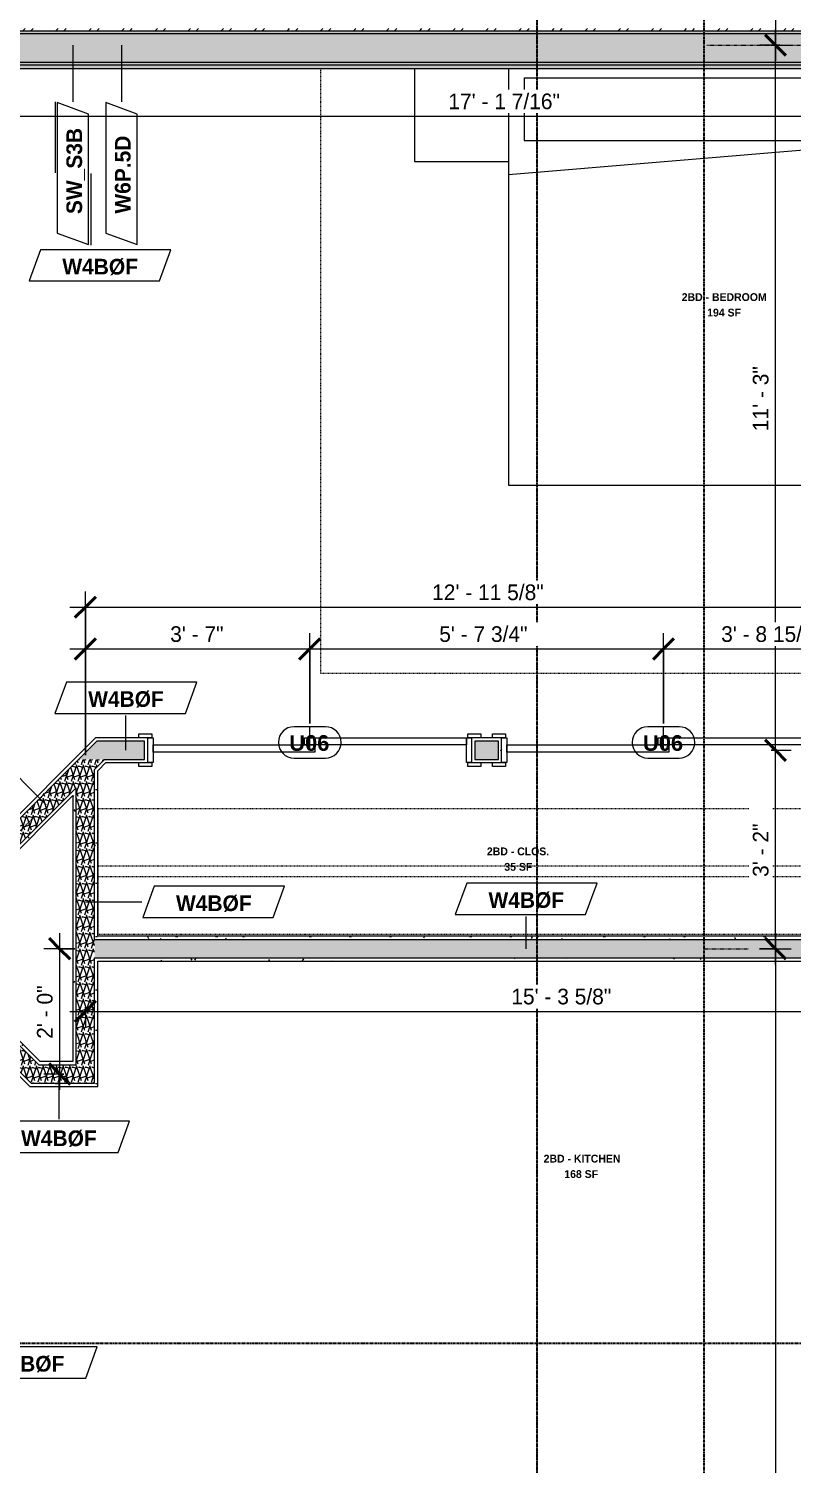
# Model space of a CAD drawing. Header units: inches. Extents: x -4058 to -1781, y 9814 to 12289.
# Drawn here: x -2270.7 to -2124.4, y 10144.1 to 10418.9 of the extents above; entities that cross this region are included whole.
import ezdxf

# ---------------------------------------------------------------- set-up
doc = ezdxf.new("R2010")
doc.units = ezdxf.units.IN
doc.header["$MEASUREMENT"] = 0
for name, pattern in [('Dash', [0.25, 0.125, -0.125]), ('Dash 3_32_', [0.1875, 0.09375, -0.09375]), ('Grid Line 1_2_', [0.875, 0.5, -0.125, 0.125, -0.125]), ('Grid Line 1_2__2_', [0.875, 0.5, -0.125, 0.125, -0.125])]:
    doc.linetypes.add(name, pattern=pattern)
for name, color, linetype, lineweight in [('0-1', 7, 'Continuous', 5), ('A-ANNO-DIMS', 211, 'Continuous', 9), ('A-ANNO-DIMS-32', 211, 'Continuous', 9), ('A-AREA-IDEN', 2, 'Continuous', 9), ('A-DETL-1', 90, 'Dash 3_32_', 9), ('A-DOOR-2', 31, 'Continuous', 9), ('A-DOOR-FRAM', 31, 'Continuous', 9), ('A-DOOR-IDEN', 31, 'Continuous', 9), ('A-WALL-1', 7, 'Continuous', 9), ('A-WALL-2', 113, 'Continuous', 9), ('A-WALL-IDEN', 211, 'Continuous', 9), ('A-WALL-PATT-1', 9, 'Continuous', 9), ('I-FURN', 30, 'Continuous', 9), ('I-FURN-HDLN', 30, 'Dash', 9), ('I-WALL-1', 1, 'Continuous', 5), ('I-WALL-2', 7, 'Continuous', 9), ('Q-CASE', 31, 'Continuous', 9), ('Q-CASE-HDLN', 31, 'Dash', 9), ('S-GRID-1', 1, 'Grid Line 1_2_', 9), ('S-GRID-2', 1, 'Grid Line 1_2__2_', 30)]:
    doc.layers.add(name, color=color, linetype=linetype, lineweight=lineweight)
doc.styles.add('Arial_B', font='arialbd.ttf', dxfattribs={"height": 3})
doc.styles.add('Century Gothic', font='ufonts.com_century-gothic.ttf', dxfattribs={"height": 3})
doc.styles.add('Century Gothic_B', font='GOTHICB.TTF', dxfattribs={"height": 3})
doc.styles.add('Century Gothic_B_1', font='GOTHICB.TTF', dxfattribs={"height": 1.5})
doc.dimstyles.new('THE_DIMENSION_STRING_2', dxfattribs={"dimscale": 12, "dimtxt": 3.132505, "dimasz": 0.333333, "dimexe": 0.25, "dimexo": 0.166667, "dimgap": 0.041667, "dimtad": 1, "dimdec": 4, "dimrnd": 0.0625, "dimzin": 3, "dimdsep": 46, "dimlunit": 4, "dimtxsty": 'Century Gothic', "dimblk1": 'OBLIQUE', "dimblk2": 'OBLIQUE', "dimsah": 1, "dimcen": 0.09, "dimdle": 0.25, "dimazin": 0, "dimtfac": 1, "dimtdec": 4, "dimtix": 1, "dimtmove": 0, "dimatfit": 3, "dimfxl": 1, "dimtvp": 1, "dimtfill": 1, "dimfrac": 2, "dimtolj": 1, "dimtzin": 0, "dimarcsym": 2})
doc.dimstyles.new('THE_DIMENSION_STRING_3', dxfattribs={"dimscale": 12, "dimtxt": 3.132505, "dimasz": 0.333333, "dimexe": 0.25, "dimexo": 0.166667, "dimgap": 0.041667, "dimtad": 1, "dimdec": 4, "dimrnd": 0.0625, "dimzin": 3, "dimdsep": 46, "dimlunit": 4, "dimtxsty": 'Century Gothic', "dimblk1": 'OBLIQUE', "dimblk2": 'OBLIQUE', "dimsah": 1, "dimcen": 0.09, "dimdle": 0.25, "dimazin": 0, "dimtfac": 1, "dimtdec": 4, "dimtix": 1, "dimtmove": 0, "dimatfit": 3, "dimfxl": 1, "dimtvp": 1, "dimtfill": 1, "dimfrac": 2, "dimtolj": 1, "dimtzin": 0, "dimarcsym": 2})
doc.dimstyles.new('THE_DIMENSION_STRING_4', dxfattribs={"dimscale": 12, "dimtxt": 3.132505, "dimasz": 0.333333, "dimexe": 0.25, "dimexo": 0.166667, "dimgap": 0.041667, "dimtad": 1, "dimdec": 4, "dimrnd": 0.0625, "dimzin": 3, "dimdsep": 46, "dimlunit": 4, "dimtxsty": 'Century Gothic', "dimblk1": 'OBLIQUE', "dimblk2": 'OBLIQUE', "dimsah": 1, "dimcen": 0.09, "dimdle": 0.25, "dimazin": 0, "dimtfac": 1, "dimtdec": 4, "dimtix": 1, "dimtmove": 0, "dimatfit": 3, "dimfxl": 1, "dimtvp": 1, "dimtfill": 1, "dimfrac": 2, "dimtolj": 1, "dimtzin": 0, "dimarcsym": 2})
pattern_1 = [(0, (0, 0), (10.24, 2.56), [0.422, -7.258, 0.422, -7.258, -40.96]), (0, (0, 0), (10.24, 2.56), [-15.36, 0.422, -14.938, 0.422, -7.258, -17.92]), (0, (0, 0), (10.24, 2.56), [-38.4, 0.422, -4.698, 0.422, -12.378]), (120, (3.84, 1.28), (-7.33702503, 7.58810013), [0.422, -7.258, 0.422, -7.258, -40.96]), (120, (3.84, 1.28), (-7.33702503, 7.58810013), [-15.36, 0.422, -14.938, 0.422, -7.258, -17.92]), (120, (3.84, 1.28), (-7.33702503, 7.58810013), [-38.4, 0.422, -4.698, 0.422, -12.378]), (240, (5.12, 6.4), (-2.90297497, -10.14810013), [0.422, -7.258, 0.422, -7.258, -40.96]), (240, (5.12, 6.4), (-2.90297497, -10.14810013), [-15.36, 0.422, -14.938, 0.422, -7.258, -17.92]), (240, (5.12, 6.4), (-2.90297497, -10.14810013), [-38.4, 0.422, -4.698, 0.422, -12.378])]
pattern_2 = [(161.57, (0.16, 0.16), (-1.279773737, -0.000426766), [0, -9.107, 1.011, 0]), (18.43, (-0.16, 0.16), (-1.279773737, 0.000426766), [0, -9.107, 1.011, 0]), (108.43, (0.16, 0.16), (0.639452382, -3.199964008), [3.035, -7.083]), (71.57, (-0.16, 0.16), (0.639452382, 3.199964008), [3.035, -7.083])]

# ---------------------------------------------------------------- blocks, each defined once
blk = doc.blocks.new('CTR - 1st Phase - Shell_rvt-1-UNITS PLANS - 3RD FLOOR')
at = {"layer": 'S-GRID-1'}
for p, q in [((-2173.32, 9836.18), (-2173.32, 12273)), ((-1781.27, 10167.19), (-4041.78, 10167.19))]:
    blk.add_line(p, q, dxfattribs=at)
blk = doc.blocks.new('CTR - 1st Phase - Common Walls_rvt-1-UNITS PLANS - 3RD FLOOR')
at = {"layer": 'A-WALL-PATT-1'}
h = blk.add_hatch(dxfattribs=at)
h.set_pattern_fill('FP_5', color=256, style=0, pattern_type=2)
h.set_pattern_definition(pattern_2)
h.paths.add_polyline_path([(-2076.17, 10412.48), (-2076.17, 10417.98), (-2437.25, 10417.98), (-2435.06, 10415.79), (-2438.37, 10412.48), (-2088.02, 10412.48)], flags=0)
h = blk.add_hatch(dxfattribs=at)
h.set_pattern_fill('FP_63', color=256, style=0, pattern_type=2)
h.set_pattern_definition([(45, (0, 0), (-3.1678384, 3.1678384), []), (45, (0, 4.8), (-3.1678384, 3.1678384), [])])
h.paths.add_polyline_path([(-2076.17, 10418.48), (-2076.17, 10418.98), (-2437.54, 10418.98), (-2437.04, 10418.48), (-2088.02, 10418.48)], flags=0)
h = blk.add_hatch(dxfattribs=at)
h.set_pattern_fill('FP_1', color=256, style=0, pattern_type=2)
h.set_pattern_definition(pattern_1)
h.paths.add_polyline_path([(-2076.17, 10411.35), (-2076.17, 10411.98), (-2437.99, 10411.98), (-2438.62, 10411.35), (-2370.22, 10411.35), (-2370.22, 10411.54), (-2322.22, 10411.54), (-2322.22, 10411.35), (-2088.02, 10411.35)], flags=0)
at = {"layer": 'I-WALL-1'}
for points in [[(-2076.17, 10417.98), (-2076.17, 10418.48), (-2437.75, 10418.48), (-2437.25, 10417.98), (-2088.02, 10417.98)], [(-2076.17, 10411.98), (-2076.17, 10412.48), (-2438.37, 10412.48), (-2438.87, 10411.98), (-2088.02, 10411.98)]]:
    blk.add_hatch(color=256, dxfattribs=at).paths.add_polyline_path(points, flags=0)
at = {"layer": 'A-WALL-1'}
for p, q in [((-2076.17, 10418.48), (-2436.16, 10418.48)), ((-2076.17, 10417.98), (-2435.66, 10417.98)), ((-2076.17, 10412.48), (-2437.49, 10412.48)), ((-2076.17, 10411.98), (-2437.99, 10411.98))]:
    blk.add_line(p, q, dxfattribs=at)
at = {"layer": 'I-WALL-2'}
blk.add_line((-2322.22, 10411.35), (-2076.17, 10411.35), dxfattribs=at)
blk = doc.blocks.new('CTR - 1st Phase - Structure_rvt-1-UNITS PLANS - 3RD FLOOR')
at = {"layer": 'S-GRID-2'}
for p, q in [((-2173.32, 9814.03), (-2173.32, 12247.5)), ((-2141.32, 9814.03), (-2141.32, 12247.5)), ((-1781.27, 10167.19), (-4041.78, 10167.19))]:
    blk.add_line(p, q, dxfattribs=at)
blk = doc.blocks.new('SLIDING - FLUSH - SLIDING - FLUSH - 5-0 x 6-8-3203586-UNITS PLANS - 3RD FLOOR')
at = {"layer": 'A-DOOR-2'}
for p, q in [((-32.75, 3.25), (-30.25, 3.25)), ((-32.75, 2.5), (-32.75, 3.25)), ((-30.25, 3.25), (-30.25, 2.5)), ((30.25, 3.25), (32.75, 3.25)), ((30.25, 2.5), (30.25, 3.25)), ((32.75, 3.25), (32.75, 2.5)), ((-30.25, 2.5), (-32.75, 2.5)), ((-1, -0.88), (-1, 0.5)), ((-1, 0.5), (30, 0.5)), ((30, 0.5), (30, -0.88)), ((32.75, 2.5), (30.25, 2.5)), ((-32.75, -2.25), (-30.25, -2.25)), ((-32.75, -3), (-32.75, -2.25)), ((-30.25, -2.25), (-30.25, -3)), ((-30, -2.25), (-30, -0.88)), ((-30, -0.88), (1, -0.88)), ((1, -2.25), (-30, -2.25)), ((30, -0.88), (-1, -0.88)), ((1, -0.88), (1, -2.25)), ((30.25, -2.25), (32.75, -2.25)), ((30.25, -3), (30.25, -2.25)), ((32.75, -2.25), (32.75, -3)), ((-30.25, -3), (-32.75, -3)), ((32.75, -3), (30.25, -3))]:
    blk.add_line(p, q, dxfattribs=at)
at = {"layer": 'A-DOOR-FRAM'}
for p, q in [((-31, -2.25), (-31, 2.5)), ((-31, 2.5), (-30, 2.5)), ((-30, 2.5), (-30, -2.25)), ((30, 2.5), (31, 2.5)), ((30, -2.25), (30, 2.5)), ((31, 2.5), (31, -2.25)), ((-30, -2.25), (-31, -2.25)), ((31, -2.25), (30, -2.25))]:
    blk.add_line(p, q, dxfattribs=at)
blk = doc.blocks.new('Bed-Standard - King 78_ x 80_-V100-UNITS PLANS - 3RD FLOOR')
at = {"layer": 'I-FURN'}
for p, q in [((-28.31, 38.03), (-28.31, -41.8)), ((-25.31, 36.2), (-25.31, 24.2)), ((-25.31, 36.2), (46.69, 36.2)), ((46.69, 36.2), (46.69, 24.2)), ((49.69, -41.8), (49.69, 38.03)), ((49.69, 24.2), (-28.31, 17.63)), ((-25.31, 24.2), (46.69, 24.2)), ((-28.31, -41.8), (49.69, -41.8))]:
    blk.add_line(p, q, dxfattribs=at)
at = {"layer": 'I-FURN-HDLN'}
for p, q in [((-64.31, 38.03), (-64.31, -77.8)), ((67.69, -77.8), (67.69, 38.03)), ((-64.31, -77.8), (73.69, -77.8))]:
    blk.add_line(p, q, dxfattribs=at)
blk = doc.blocks.new('Table-Night Stand - 18_ x 18_ x 24_-V102-UNITS PLANS - 3RD FLOOR')
at = {"layer": 'I-FURN'}
for p, q in [((0.15, 17.83), (0.15, 0)), ((0.15, 0), (18.15, 0))]:
    blk.add_line(p, q, dxfattribs=at)
blk = doc.blocks.new('OD_CW_Closet - OD_CW_Closet-4058444-UNITS PLANS - 3RD FLOOR')
at = {"layer": 'Q-CASE-HDLN'}
for p, q in [((149.46, 24), (0.74, 24)), ((0.74, 24), (0.74, 0)), ((149.46, 0), (149.46, 24)), ((0.74, 13), (149.46, 13)), ((0.74, 11), (149.46, 11)), ((0.74, 0), (149.46, 0))]:
    blk.add_line(p, q, dxfattribs=at)
blk = doc.blocks.new('Wall Tag - Shear Wall-3956451-UNITS PLANS - 3RD FLOOR')
at = {"layer": 'A-WALL-IDEN'}
for p, q in [((-0.3561, 0.0937), (-0.4244, -0.0937)), ((0.4244, 0.0937), (-0.3561, 0.0937)), ((0.4291, 0.1068), (0.0033, 0.1068)), ((0.3561, -0.0937), (0.4244, 0.0937)), ((0, -0.1068), (-0.4291, -0.1068)), ((-0.4244, -0.0937), (0.3561, -0.0937))]:
    blk.add_line(p, q, dxfattribs=at)
blk = doc.blocks.new('Wall Tag - Arch Wall-3956453-UNITS PLANS - 3RD FLOOR')
at = {"layer": 'A-WALL-IDEN'}
for p, q in [((-0.3561, 0.0937), (-0.4244, -0.0937)), ((0.4244, 0.0937), (-0.3561, 0.0937)), ((0.3561, -0.0937), (0.4244, 0.0937)), ((-0.4244, -0.0937), (0.3561, -0.0937))]:
    blk.add_line(p, q, dxfattribs=at)
blk = doc.blocks.new('DIMBLOCK286-UNITS PLANS - 3RD FLOOR')
at = {"layer": 'A-ANNO-DIMS-32', "lineweight": 50}
for p, q in [((-2127.64, 10550.79), (-2129.64, 10552.79)), ((-2127.64, 10550.79), (-2125.64, 10548.79)), ((-2127.64, 10415.79), (-2129.64, 10417.79)), ((-2127.64, 10415.79), (-2125.64, 10413.79))]:
    blk.add_line(p, q, dxfattribs=at)
at = {"layer": 'A-ANNO-DIMS-32'}
for p, q in [((-2126.81, 10550.79), (-2130.64, 10550.79)), ((-2127.64, 10550.79), (-2127.64, 10412.79)), ((-2127.64, 10550.79), (-2126.81, 10550.79)), ((-2126.81, 10415.79), (-2130.64, 10415.79)), ((-2127.64, 10415.79), (-2126.81, 10415.79))]:
    blk.add_line(p, q, dxfattribs=at)
at = {"layer": 'A-ANNO-DIMS-32', "color": 0, "insert": (-2131.99, 10476.88), "char_height": 3, "width": 15.394, "attachment_point": 1, "rotation": 90, "line_spacing_factor": 0.984502, "style": 'Century Gothic', "bg_fill": 3, "box_fill_scale": 1.25, "bg_fill_color": 256, "bg_fill_true_color": 13158600, "bg_fill_transparency": 0}
blk.add_mtext('11\' - 3"', dxfattribs=at)
blk = doc.blocks.new('_Oblique')
at = {"color": 0, "linetype": 'ByBlock', "lineweight": -2}
blk.add_line((-0.5, -0.5), (0.5, 0.5), dxfattribs=at)
blk = doc.blocks.new('DIMBLOCK289-UNITS PLANS - 3RD FLOOR')
at = {"layer": 'A-ANNO-DIMS-32', "lineweight": 50}
for p, q in [((-2127.64, 10280.79), (-2129.64, 10282.79)), ((-2127.64, 10280.79), (-2125.64, 10278.79)), ((-2127.64, 10242.79), (-2129.64, 10244.79)), ((-2127.64, 10242.79), (-2125.64, 10240.79))]:
    blk.add_line(p, q, dxfattribs=at)
at = {"layer": 'A-ANNO-DIMS-32'}
for p, q in [((-2128.47, 10280.79), (-2124.64, 10280.79)), ((-2127.64, 10280.79), (-2128.47, 10280.79)), ((-2127.64, 10239.79), (-2127.64, 10280.79)), ((-2128.47, 10242.79), (-2124.64, 10242.79)), ((-2127.64, 10242.79), (-2128.47, 10242.79))]:
    blk.add_line(p, q, dxfattribs=at)
at = {"layer": 'A-ANNO-DIMS-32', "color": 0, "insert": (-2131.99, 10256.54), "char_height": 3, "width": 12.5897, "attachment_point": 1, "rotation": 90, "line_spacing_factor": 0.984502, "style": 'Century Gothic', "bg_fill": 3, "box_fill_scale": 1.25, "bg_fill_color": 256, "bg_fill_true_color": 13158600, "bg_fill_transparency": 0}
blk.add_mtext('3\' - 2"', dxfattribs=at)
blk = doc.blocks.new('DIMBLOCK290-UNITS PLANS - 3RD FLOOR')
at = {"layer": 'A-ANNO-DIMS-32'}
for p, q in [((-2127.64, 10280.79), (-2127.64, 10418.79)), ((-2128.47, 10415.79), (-2124.64, 10415.79)), ((-2127.64, 10415.79), (-2128.47, 10415.79)), ((-2128.47, 10280.79), (-2124.64, 10280.79)), ((-2127.64, 10280.79), (-2128.47, 10280.79))]:
    blk.add_line(p, q, dxfattribs=at)
at = {"layer": 'A-ANNO-DIMS-32', "lineweight": 50}
for p, q in [((-2127.64, 10415.79), (-2129.64, 10417.79)), ((-2127.64, 10415.79), (-2125.64, 10413.79)), ((-2127.64, 10280.79), (-2129.64, 10282.79)), ((-2127.64, 10280.79), (-2125.64, 10278.79))]:
    blk.add_line(p, q, dxfattribs=at)
at = {"layer": 'A-ANNO-DIMS-32', "color": 0, "insert": (-2131.99, 10341.88), "char_height": 3, "width": 15.394, "attachment_point": 1, "rotation": 90, "line_spacing_factor": 0.984502, "style": 'Century Gothic', "bg_fill": 3, "box_fill_scale": 1.25, "bg_fill_color": 256, "bg_fill_true_color": 13158600, "bg_fill_transparency": 0}
blk.add_mtext('11\' - 3"', dxfattribs=at)
blk = doc.blocks.new('DIMBLOCK725-UNITS PLANS - 3RD FLOOR')
at = {"layer": 'A-ANNO-DIMS-32', "lineweight": 50}
for p, q in [((-2127.64, 10242.79), (-2129.64, 10244.79)), ((-2127.64, 10242.79), (-2125.64, 10240.79)), ((-2127.64, 9988.44), (-2129.64, 9990.44)), ((-2127.64, 9988.44), (-2125.64, 9986.44))]:
    blk.add_line(p, q, dxfattribs=at)
at = {"layer": 'A-ANNO-DIMS-32'}
for p, q in [((-2127.64, 10245.79), (-2127.64, 9985.44)), ((-2130.72, 10242.79), (-2124.64, 10242.79)), ((-2127.64, 10242.79), (-2130.72, 10242.79)), ((-2130.72, 9988.44), (-2124.64, 9988.44)), ((-2127.64, 9988.44), (-2130.72, 9988.44))]:
    blk.add_line(p, q, dxfattribs=at)
at = {"layer": 'A-ANNO-DIMS-32', "color": 0, "insert": (-2131.99, 10105.37), "char_height": 3, "width": 24.5827, "attachment_point": 1, "rotation": 90, "line_spacing_factor": 0.984502, "style": 'Century Gothic', "bg_fill": 3, "box_fill_scale": 1.25, "bg_fill_color": 256, "bg_fill_true_color": 13158600, "bg_fill_transparency": 0}
blk.add_mtext('21\' - 2 3/8"', dxfattribs=at)
blk = doc.blocks.new('Door Tag - Type Mark-2601225-UNITS PLANS - 3RD FLOOR')
at = {"layer": 'A-DOOR-IDEN'}
for p, q in [((0.09375, 0.09375), (-0.09375, 0.09375)), ((-0.09375, -0.09375), (0.09375, -0.09375))]:
    blk.add_line(p, q, dxfattribs=at)
for centre, start, end in [((-0.09375, 0), 90, 270), ((0.09375, 0), 270, 90)]:
    blk.add_arc(centre, 0.09375, start, end, dxfattribs=at)
blk = doc.blocks.new('DIMBLOCK895-UNITS PLANS - 3RD FLOOR')
at = {"layer": 'A-ANNO-DIMS-32', "lineweight": 50}
for p, q in [((-2264.75, 10242.79), (-2266.75, 10244.79)), ((-2264.75, 10242.79), (-2262.75, 10240.79)), ((-2264.75, 10218.79), (-2266.75, 10220.79)), ((-2264.75, 10218.79), (-2262.75, 10216.79))]:
    blk.add_line(p, q, dxfattribs=at)
at = {"layer": 'A-ANNO-DIMS-32'}
for p, q in [((-2264.75, 10245.79), (-2264.75, 10215.79)), ((-2261.82, 10242.79), (-2267.75, 10242.79)), ((-2264.75, 10242.79), (-2261.82, 10242.79)), ((-2263.92, 10218.79), (-2267.75, 10218.79)), ((-2264.75, 10218.79), (-2263.92, 10218.79))]:
    blk.add_line(p, q, dxfattribs=at)
at = {"layer": 'A-ANNO-DIMS-32', "color": 0, "insert": (-2269.1, 10225.54), "char_height": 3, "width": 12.5897, "attachment_point": 1, "rotation": 90, "line_spacing_factor": 0.984502, "style": 'Century Gothic', "bg_fill": 3, "box_fill_scale": 1.25, "bg_fill_color": 256, "bg_fill_true_color": 13158600, "bg_fill_transparency": 0}
blk.add_mtext('2\' - 0"', dxfattribs=at)
blk = doc.blocks.new('DIMBLOCK908-UNITS PLANS - 3RD FLOOR')
at = {"layer": 'A-ANNO-DIMS-32', "lineweight": 50}
for p, q in [((-2259.82, 10230.78), (-2257.82, 10232.78)), ((-2076.17, 10230.78), (-2074.17, 10232.78)), ((-2259.82, 10230.78), (-2261.82, 10228.78)), ((-2076.17, 10230.78), (-2078.17, 10228.78))]:
    blk.add_line(p, q, dxfattribs=at)
at = {"layer": 'A-ANNO-DIMS-32'}
for p, q in [((-2259.82, 10231.61), (-2259.82, 10227.78)), ((-2259.82, 10230.78), (-2259.82, 10231.61)), ((-2262.82, 10230.78), (-2073.17, 10230.78)), ((-2076.17, 10230.79), (-2076.17, 10227.78)), ((-2076.17, 10230.78), (-2076.17, 10230.79))]:
    blk.add_line(p, q, dxfattribs=at)
at = {"layer": 'A-ANNO-DIMS-32', "color": 0, "insert": (-2178.24, 10235.13), "char_height": 3, "width": 24.5827, "attachment_point": 1, "line_spacing_factor": 0.984502, "style": 'Century Gothic', "bg_fill": 3, "box_fill_scale": 1.25, "bg_fill_color": 256, "bg_fill_true_color": 13158600, "bg_fill_transparency": 0}
blk.add_mtext('15\' - 3 5/8"', dxfattribs=at)
blk = doc.blocks.new('DIMBLOCK912-UNITS PLANS - 3RD FLOOR')
at = {"layer": 'A-ANNO-DIMS-32'}
for p, q in [((-2281.6, 10400.96), (-2281.6, 10405.19)), ((-2076.17, 10399.34), (-2076.17, 10405.19)), ((-2284.6, 10402.19), (-2073.17, 10402.19)), ((-2281.6, 10402.19), (-2281.6, 10400.96)), ((-2076.17, 10402.19), (-2076.17, 10399.34))]:
    blk.add_line(p, q, dxfattribs=at)
at = {"layer": 'A-ANNO-DIMS-32', "lineweight": 50}
for p, q in [((-2281.6, 10402.19), (-2279.6, 10404.19)), ((-2076.17, 10402.19), (-2074.17, 10404.19)), ((-2281.6, 10402.19), (-2283.6, 10400.19)), ((-2076.17, 10402.19), (-2078.17, 10400.19))]:
    blk.add_line(p, q, dxfattribs=at)
at = {"layer": 'A-ANNO-DIMS-32', "color": 0, "insert": (-2190.3, 10406.54), "char_height": 3, "width": 27.387, "attachment_point": 1, "line_spacing_factor": 0.984502, "style": 'Century Gothic', "bg_fill": 3, "box_fill_scale": 1.25, "bg_fill_color": 256, "bg_fill_true_color": 13158600, "bg_fill_transparency": 0}
blk.add_mtext('17\' - 1 7/16"', dxfattribs=at)
blk = doc.blocks.new('DIMBLOCK922-UNITS PLANS - 3RD FLOOR')
at = {"layer": 'A-ANNO-DIMS-32'}
for p, q in [((-2259.82, 10279.84), (-2259.82, 10303.18)), ((-2216.85, 10285.91), (-2216.85, 10303.18)), ((-2262.82, 10300.18), (-2216.85, 10300.18)), ((-2259.82, 10300.18), (-2259.82, 10279.84)), ((-2216.85, 10300.18), (-2216.85, 10285.91))]:
    blk.add_line(p, q, dxfattribs=at)
at = {"layer": 'A-ANNO-DIMS-32', "lineweight": 50}
for p, q in [((-2259.82, 10300.18), (-2261.82, 10298.18)), ((-2259.82, 10300.18), (-2257.82, 10302.18)), ((-2216.85, 10300.18), (-2218.85, 10298.18)), ((-2216.85, 10300.18), (-2214.85, 10302.18))]:
    blk.add_line(p, q, dxfattribs=at)
at = {"layer": 'A-ANNO-DIMS-32', "color": 0, "insert": (-2243.58, 10304.53), "char_height": 3, "width": 12.5897, "attachment_point": 1, "line_spacing_factor": 0.984502, "style": 'Century Gothic', "bg_fill": 3, "box_fill_scale": 1.25, "bg_fill_color": 256, "bg_fill_true_color": 13158600, "bg_fill_transparency": 0}
blk.add_mtext('3\' - 7"', dxfattribs=at)
blk = doc.blocks.new('DIMBLOCK923-UNITS PLANS - 3RD FLOOR')
at = {"layer": 'A-ANNO-DIMS-32'}
for p, q in [((-2216.85, 10285.91), (-2216.85, 10303.18)), ((-2149.1, 10285.91), (-2149.1, 10303.18)), ((-2216.85, 10300.18), (-2149.1, 10300.18)), ((-2216.85, 10300.18), (-2216.85, 10285.91)), ((-2149.1, 10300.18), (-2149.1, 10285.91))]:
    blk.add_line(p, q, dxfattribs=at)
at = {"layer": 'A-ANNO-DIMS-32', "lineweight": 50}
for p, q in [((-2216.85, 10300.18), (-2218.85, 10298.18)), ((-2216.85, 10300.18), (-2214.85, 10302.18)), ((-2149.1, 10300.18), (-2151.1, 10298.18)), ((-2149.1, 10300.18), (-2147.1, 10302.18))]:
    blk.add_line(p, q, dxfattribs=at)
at = {"layer": 'A-ANNO-DIMS-32', "color": 0, "insert": (-2192.05, 10304.53), "char_height": 3, "width": 21.7784, "attachment_point": 1, "line_spacing_factor": 0.984502, "style": 'Century Gothic', "bg_fill": 3, "box_fill_scale": 1.25, "bg_fill_color": 256, "bg_fill_true_color": 13158600, "bg_fill_transparency": 0}
blk.add_mtext('5\' - 7 3/4"', dxfattribs=at)
blk = doc.blocks.new('DIMBLOCK924-UNITS PLANS - 3RD FLOOR')
at = {"layer": 'A-ANNO-DIMS-32'}
for p, q in [((-2149.1, 10285.91), (-2149.1, 10303.18)), ((-2104.17, 10282.79), (-2104.17, 10303.18)), ((-2149.1, 10300.18), (-2101.17, 10300.18)), ((-2149.1, 10300.18), (-2149.1, 10285.91)), ((-2104.17, 10300.18), (-2104.17, 10282.79))]:
    blk.add_line(p, q, dxfattribs=at)
at = {"layer": 'A-ANNO-DIMS-32', "lineweight": 50}
for p, q in [((-2149.1, 10300.18), (-2151.1, 10298.18)), ((-2149.1, 10300.18), (-2147.1, 10302.18)), ((-2104.17, 10300.18), (-2106.17, 10298.18)), ((-2104.17, 10300.18), (-2102.17, 10302.18))]:
    blk.add_line(p, q, dxfattribs=at)
at = {"layer": 'A-ANNO-DIMS-32', "color": 0, "insert": (-2138.05, 10304.53), "char_height": 3, "width": 27.387, "attachment_point": 1, "line_spacing_factor": 0.984502, "style": 'Century Gothic', "bg_fill": 3, "box_fill_scale": 1.25, "bg_fill_color": 256, "bg_fill_true_color": 13158600, "bg_fill_transparency": 0}
blk.add_mtext('3\' - 8 15/16"', dxfattribs=at)
blk = doc.blocks.new('DIMBLOCK928-UNITS PLANS - 3RD FLOOR')
at = {"layer": 'A-ANNO-DIMS-32'}
for p, q in [((-2259.82, 10279.84), (-2259.82, 10311.18)), ((-2104.17, 10282.79), (-2104.17, 10311.18)), ((-2262.82, 10308.18), (-2104.17, 10308.18)), ((-2259.82, 10308.18), (-2259.82, 10279.84)), ((-2104.17, 10308.18), (-2104.17, 10282.79))]:
    blk.add_line(p, q, dxfattribs=at)
at = {"layer": 'A-ANNO-DIMS-32', "lineweight": 50}
for p, q in [((-2259.82, 10308.18), (-2261.82, 10306.18)), ((-2259.82, 10308.18), (-2257.82, 10310.18)), ((-2104.17, 10308.18), (-2106.17, 10306.18)), ((-2104.17, 10308.18), (-2102.17, 10310.18))]:
    blk.add_line(p, q, dxfattribs=at)
at = {"layer": 'A-ANNO-DIMS-32', "color": 0, "insert": (-2193.41, 10312.53), "char_height": 3, "width": 27.387, "attachment_point": 1, "line_spacing_factor": 0.984502, "style": 'Century Gothic', "bg_fill": 3, "box_fill_scale": 1.25, "bg_fill_color": 256, "bg_fill_true_color": 13158600, "bg_fill_transparency": 0}
blk.add_mtext('12\' - 11 5/8"', dxfattribs=at)

msp = doc.modelspace()

# ---------------------------------------------------------------- hatches: boundary and pattern name
at = {"layer": 'A-WALL-PATT-1'}
h = msp.add_hatch(dxfattribs=at)
h.set_pattern_fill('FP_1', color=256, style=0, pattern_type=2)
h.set_pattern_definition(pattern_1)
h.paths.add_polyline_path([(-2117.47374, 10280.7894), (-2117.47374, 10282.5394), (-2076.17374, 10282.5394), (-2076.17374, 10283.1644), (-2118.09874, 10283.1644), (-2118.09874, 10280.7894)], flags=0)
h.paths.add_polyline_path([(-2180.09874, 10280.7894), (-2180.09874, 10283.1644), (-2185.84874, 10283.1644), (-2185.84874, 10280.7894), (-2185.22374, 10280.7894), (-2185.22374, 10282.5394), (-2180.72374, 10282.5394), (-2180.72374, 10280.7894)], flags=0)
h.paths.add_polyline_path([(-2247.84874, 10280.7894), (-2247.84874, 10283.1644), (-2257.85926, 10283.1644), (-2258.48426, 10282.5394), (-2248.47374, 10282.5394), (-2248.47374, 10280.7894)], flags=0)
h = msp.add_hatch(dxfattribs=at)
h.set_pattern_fill('FP_1', color=256, style=0, pattern_type=2)
h.set_pattern_definition(pattern_1)
h.paths.add_polyline_path([(-2297.08323, 10243.05654), (-2296.64129, 10243.49848), (-2297.08323, 10243.94043), (-2297.52517, 10243.49848)], flags=0)
h.paths.add_polyline_path([(-2294.16642, 10245.97336), (-2257.60038, 10282.5394), (-2258.48426, 10282.5394), (-2294.60836, 10246.4153)], flags=0)
h = msp.add_hatch(dxfattribs=at)
h.set_pattern_fill('FP_5', color=256, style=0, pattern_type=2)
h.set_pattern_definition(pattern_2)
h.paths.add_polyline_path([(-2076.17374, 10279.0394), (-2076.17374, 10282.5394), (-2117.47374, 10282.5394), (-2117.47374, 10279.0394), (-2088.02064, 10279.0394)], flags=0)
h.paths.add_polyline_path([(-2180.72374, 10279.0394), (-2180.72374, 10282.5394), (-2185.22374, 10282.5394), (-2185.22374, 10279.0394)], flags=0)
h.paths.add_polyline_path([(-2248.47374, 10279.0394), (-2248.47374, 10282.5394), (-2257.60038, 10282.5394), (-2261.10038, 10279.0394), (-2256.15063, 10279.0394)], flags=0)
h = msp.add_hatch(dxfattribs=at)
h.set_pattern_fill('FP_1', color=256, style=0, pattern_type=2)
h.set_pattern_definition(pattern_1)
h.paths.add_polyline_path([(-2076.17374, 10278.4144), (-2076.17374, 10279.0394), (-2102.42374, 10279.0394), (-2102.42374, 10278.4144), (-2088.02064, 10278.4144)], flags=0)
h.paths.add_polyline_path([(-2105.92374, 10278.4144), (-2105.92374, 10279.0394), (-2117.47374, 10279.0394), (-2117.47374, 10280.7894), (-2118.09874, 10280.7894), (-2118.09874, 10278.4144), (-2106.54874, 10278.4144)], flags=0)
h.paths.add_polyline_path([(-2180.09874, 10278.4144), (-2180.09874, 10280.7894), (-2180.72374, 10280.7894), (-2180.72374, 10279.0394), (-2185.22374, 10279.0394), (-2185.22374, 10280.7894), (-2185.84874, 10280.7894), (-2185.84874, 10278.4144)], flags=0)
h.paths.add_polyline_path([(-2247.84874, 10278.4144), (-2247.84874, 10280.7894), (-2248.47374, 10280.7894), (-2248.47374, 10279.0394), (-2256.15063, 10279.0394), (-2256.77563, 10278.4144), (-2255.89175, 10278.4144)], flags=0)
h = msp.add_hatch(dxfattribs=at)
h.set_pattern_fill('FP_5', color=256, style=0, pattern_type=2)
h.set_pattern_definition(pattern_2)
h.paths.add_polyline_path([(-2294.16642, 10241.02361), (-2256.15063, 10279.0394), (-2261.10038, 10279.0394), (-2296.64129, 10243.49848)], flags=0)
h = msp.add_hatch(dxfattribs=at)
h.set_pattern_fill('FP_1', color=256, style=0, pattern_type=2)
h.set_pattern_definition(pattern_1)
h.paths.add_polyline_path([(-2291.2496, 10243.05654), (-2261.57374, 10272.73241), (-2261.57374, 10273.61629), (-2291.69154, 10243.49848)], flags=0)
h.paths.add_polyline_path([(-2258.07374, 10276.23241), (-2255.89175, 10278.4144), (-2256.77563, 10278.4144), (-2258.07374, 10277.11629)], flags=0)
h = msp.add_hatch(dxfattribs=at)
h.set_pattern_fill('FP_5', color=256, style=0, pattern_type=2)
h.set_pattern_definition(pattern_2)
h.paths.add_polyline_path([(-2258.07374, 10220.5394), (-2258.07374, 10277.11629), (-2261.57374, 10273.61629), (-2261.57374, 10220.5394), (-2259.58472, 10220.5394)], flags=0)
h = msp.add_hatch(dxfattribs=at)
h.set_pattern_fill('FP_1', color=256, style=0, pattern_type=2)
h.set_pattern_definition(pattern_1)
h.paths.add_polyline_path([(-2257.44874, 10217.0394), (-2257.44874, 10241.0394), (-2258.07374, 10241.0394), (-2258.07374, 10217.0394)], flags=0)
h.paths.add_polyline_path([(-2257.44874, 10244.5394), (-2257.44874, 10276.85741), (-2258.07374, 10276.23241), (-2258.07374, 10244.5394)], flags=0)
h = msp.add_hatch(dxfattribs=at)
h.set_pattern_fill('FP_1', color=256, style=0, pattern_type=2)
h.set_pattern_definition(pattern_1)
h.paths.add_polyline_path([(-2262.19874, 10221.1644), (-2261.57374, 10221.1644), (-2261.57374, 10272.73241), (-2262.19874, 10272.10741), (-2262.19874, 10257.80934)], flags=0)
h = msp.add_hatch(dxfattribs=at)
h.set_pattern_fill('FP_1', color=256, style=0, pattern_type=2)
h.set_pattern_definition(pattern_1)
h.paths.add_polyline_path([(-2076.17374, 10244.5394), (-2076.17374, 10245.1644), (-2102.42374, 10245.1644), (-2102.42374, 10244.5394), (-2088.02064, 10244.5394)], flags=0)
h.paths.add_polyline_path([(-2105.92374, 10244.5394), (-2105.92374, 10245.1644), (-2257.44874, 10245.1644), (-2257.44874, 10244.5394), (-2156.64627, 10244.5394)], flags=0)
h = msp.add_hatch(dxfattribs=at)
h.set_pattern_fill('FP_1', color=256, style=0, pattern_type=2)
h.set_pattern_definition(pattern_1)
h.paths.add_polyline_path([(-2270.44108, 10216.4144), (-2269.5572, 10216.4144), (-2296.64129, 10243.49848), (-2297.08323, 10243.05654), (-2274.42203, 10220.39534)], flags=0)
h = msp.add_hatch(dxfattribs=at)
h.set_pattern_fill('FP_5', color=256, style=0, pattern_type=2)
h.set_pattern_definition(pattern_2)
h.paths.add_polyline_path([(-2265.23245, 10217.0394), (-2291.69154, 10243.49848), (-2294.16642, 10241.02361), (-2270.1822, 10217.0394)], flags=0)
h = msp.add_hatch(dxfattribs=at)
h.set_pattern_fill('FP_1', color=256, style=0, pattern_type=2)
h.set_pattern_definition(pattern_1)
h.paths.add_polyline_path([(-2267.84857, 10220.5394), (-2290.80766, 10243.49848), (-2291.2496, 10243.05654), (-2268.73245, 10220.5394)], flags=0)
h = msp.add_hatch(dxfattribs=at)
h.set_pattern_fill('FP_5', color=256, style=0, pattern_type=2)
h.set_pattern_definition(pattern_2)
h.paths.add_polyline_path([(-2076.17374, 10241.0394), (-2076.17374, 10244.5394), (-2258.07374, 10244.5394), (-2258.07374, 10241.0394), (-2088.02064, 10241.0394)], flags=0)
h = msp.add_hatch(dxfattribs=at)
h.set_pattern_fill('FP_1', color=256, style=0, pattern_type=2)
h.set_pattern_definition(pattern_1)
h.paths.add_polyline_path([(-2076.17374, 10240.4144), (-2076.17374, 10241.0394), (-2257.44874, 10241.0394), (-2257.44874, 10240.4144), (-2088.02064, 10240.4144)], flags=0)
h = msp.add_hatch(dxfattribs=at)
h.set_pattern_fill('FP_5', color=256, style=0, pattern_type=2)
h.set_pattern_definition(pattern_2)
h.paths.add_polyline_path([(-2258.07374, 10217.0394), (-2258.07374, 10220.5394), (-2268.73245, 10220.5394), (-2265.23245, 10217.0394), (-2264.34857, 10217.0394)], flags=0)
h = msp.add_hatch(dxfattribs=at)
h.set_pattern_fill('FP_1', color=256, style=0, pattern_type=2)
h.set_pattern_definition(pattern_1)
h.paths.add_polyline_path([(-2257.44874, 10216.4144), (-2257.44874, 10217.0394), (-2270.1822, 10217.0394), (-2269.5572, 10216.4144), (-2263.72357, 10216.4144)], flags=0)

# ---------------------------------------------------------------- linework, layer by layer
at = {"layer": 'A-DETL-1'}
for p, q in [((-2140.82374, 10415.7894), (-2099.82374, 10415.7894)), ((-2140.82374, 10415.7894), (-2099.82374, 10415.7894)), ((-2269.58287, 10268.08203), (-2290.98159, 10246.68331)), ((-2141.17374, 10242.7894), (-2132.72374, 10242.7894))]:
    msp.add_line(p, q, dxfattribs=at)
at = {"layer": 'A-DOOR-IDEN'}
for p, q in [((-2216.84874, 10280.7894), (-2216.84874, 10285.29624)), ((-2149.09874, 10280.7894), (-2149.09874, 10285.29624))]:
    msp.add_line(p, q, dxfattribs=at)
at = {"layer": 'A-WALL-2'}
for p, q in [((-2257.85926, 10283.1644), (-2294.16642, 10246.85724)), ((-2247.84874, 10283.1644), (-2257.85926, 10283.1644)), ((-2247.84874, 10278.4144), (-2247.84874, 10283.1644)), ((-2180.09874, 10283.1644), (-2185.84874, 10283.1644)), ((-2185.84874, 10283.1644), (-2185.84874, 10278.4144)), ((-2180.09874, 10278.4144), (-2180.09874, 10283.1644)), ((-2294.16642, 10245.97336), (-2257.60038, 10282.5394)), ((-2248.47374, 10282.5394), (-2257.60038, 10282.5394)), ((-2248.47374, 10279.0394), (-2248.47374, 10282.5394)), ((-2180.72374, 10282.5394), (-2185.22374, 10282.5394)), ((-2185.22374, 10282.5394), (-2185.22374, 10279.0394)), ((-2180.72374, 10279.0394), (-2180.72374, 10282.5394)), ((-2258.07374, 10277.11629), (-2256.15063, 10279.0394)), ((-2257.44874, 10276.85741), (-2255.89175, 10278.4144)), ((-2256.15063, 10279.0394), (-2248.47374, 10279.0394)), ((-2255.89175, 10278.4144), (-2247.84874, 10278.4144)), ((-2185.84874, 10278.4144), (-2180.09874, 10278.4144)), ((-2185.22374, 10279.0394), (-2180.72374, 10279.0394)), ((-2258.07374, 10244.5394), (-2258.07374, 10277.11629)), ((-2257.44874, 10245.1644), (-2257.44874, 10276.85741)), ((-2291.69154, 10243.49848), (-2261.57374, 10273.61629)), ((-2261.57374, 10220.5394), (-2261.57374, 10273.61629)), ((-2290.80766, 10243.49848), (-2262.19874, 10272.10741)), ((-2262.19874, 10272.10741), (-2262.19874, 10221.1644)), ((-2106.54874, 10245.1644), (-2257.44874, 10245.1644)), ((-2297.52517, 10243.49848), (-2270.44108, 10216.4144)), ((-2296.64129, 10243.49848), (-2270.1822, 10217.0394)), ((-2291.69154, 10243.49848), (-2268.73245, 10220.5394)), ((-2268.47357, 10221.1644), (-2290.80766, 10243.49848)), ((-2258.07374, 10244.5394), (-2105.92374, 10244.5394)), ((-2258.07374, 10241.0394), (-2076.17374, 10241.0394)), ((-2258.07374, 10217.0394), (-2258.07374, 10241.0394)), ((-2257.44874, 10240.4144), (-2076.17374, 10240.4144)), ((-2257.44874, 10216.4144), (-2257.44874, 10240.4144)), ((-2268.73245, 10220.5394), (-2261.57374, 10220.5394)), ((-2262.19874, 10221.1644), (-2268.47357, 10221.1644)), ((-2270.44108, 10216.4144), (-2257.44874, 10216.4144)), ((-2270.1822, 10217.0394), (-2258.07374, 10217.0394))]:
    msp.add_line(p, q, dxfattribs=at)
at = {"layer": 'A-WALL-IDEN'}
for p, q in [((-2262.20669, 10415.7894), (-2262.20669, 10404.94624)), ((-2252.06688, 10280.7894), (-2252.06688, 10287.43045)), ((-2267.31694, 10270.34796), (-2277.82814, 10280.85916)), ((-2259.82374, 10251.74806), (-2248.98058, 10251.74806)), ((-2175.39907, 10242.7894), (-2175.39907, 10248.94472)), ((-2264.92329, 10218.7894), (-2264.92329, 10210.16702))]:
    msp.add_line(p, q, dxfattribs=at)

# ---------------------------------------------------------------- block references
at = {"layer": '0-1'}
for name in ['CTR - 1st Phase - Shell_rvt-1-UNITS PLANS - 3RD FLOOR', 'CTR - 1st Phase - Structure_rvt-1-UNITS PLANS - 3RD FLOOR', 'CTR - 1st Phase - Common Walls_rvt-1-UNITS PLANS - 3RD FLOOR']:
    msp.add_blockref(name, (0, 0), dxfattribs=at)
at = {"layer": 'A-DOOR-2', "rotation": 180}
for p in [(-2216.84874, 10280.9144), (-2149.09874, 10280.9144)]:
    msp.add_blockref('SLIDING - FLUSH - SLIDING - FLUSH - 5-0 x 6-8-3203586-UNITS PLANS - 3RD FLOOR', p, dxfattribs=at)
at = {"layer": 'A-DOOR-IDEN', "xscale": 31.99999999999999, "yscale": 31.99999999999999, "zscale": 31.99999999999999}
for p in [(-2216.84874, 10282.29624), (-2149.09874, 10282.29624)]:
    msp.add_blockref('Door Tag - Type Mark-2601225-UNITS PLANS - 3RD FLOOR', p, dxfattribs=at)
at = {"layer": 'A-WALL-IDEN', "xscale": 31.99999999999999, "yscale": 31.99999999999999, "zscale": 31.99999999999999, "rotation": 89.99999999999991}
msp.add_blockref('Wall Tag - Shear Wall-3956451-UNITS PLANS - 3RD FLOOR', (-2262.20669, 10391.21454), dxfattribs=at)
at = {"layer": 'A-WALL-IDEN', "xscale": 31.99999999999999, "yscale": 31.99999999999999, "zscale": 31.99999999999999}
for p in [(-2257.02083, 10373.63919), (-2252.06688, 10290.84847), (-2235.24888, 10251.74806), (-2175.39907, 10252.36274), (-2264.92329, 10206.749), (-2271.12388, 10163.57361)]:
    msp.add_blockref('Wall Tag - Arch Wall-3956453-UNITS PLANS - 3RD FLOOR', p, dxfattribs=at)
at = {"layer": 'I-FURN'}
for name, p in [('Bed-Standard - King 78_ x 80_-V100-UNITS PLANS - 3RD FLOOR', (-2150.48726, 10373.31955)), ('Table-Night Stand - 18_ x 18_ x 24_-V102-UNITS PLANS - 3RD FLOOR', (-2196.94573, 10393.52447))]:
    msp.add_blockref(name, p, dxfattribs=at)
at = {"layer": 'Q-CASE', "rotation": 180}
msp.add_blockref('OD_CW_Closet - OD_CW_Closet-4058444-UNITS PLANS - 3RD FLOOR', (-2107.98603, 10269.57388), dxfattribs=at)

# ---------------------------------------------------------------- texts
at = {"layer": 'A-AREA-IDEN', "char_height": 1.5, "attachment_point": 1, "style": 'Century Gothic_B_1'}
for s, insert, width in [('194 SF', (-2140.72877, 10365.34416), 7.07), ('2BD - CLOS.', (-2182.91425, 10262.17396), 13.837), ('35 SF', (-2179.58197, 10259.21226), 5.757), ('2BD - KITCHEN', (-2172.05092, 10203.34588), 16.665), ('168 SF', (-2168.09501, 10200.38418), 7.07)]:
    msp.add_mtext(s, dxfattribs=dict(at, insert=insert, width=width))
at = {"layer": 'A-DOOR-IDEN', "char_height": 3, "width": 9.393, "attachment_point": 1, "style": 'Arial_B'}
for insert in [(-2220.78062, 10283.6761), (-2153.03062, 10283.6761)]:
    msp.add_mtext('U06', dxfattribs=dict(at, insert=insert))
at = {"layer": 'A-WALL-IDEN', "insert": (-2263.45422, 10383.45058), "char_height": 3, "width": 18.685, "attachment_point": 1, "rotation": 90, "style": 'Century Gothic_B'}
msp.add_mtext('SW_S3B', dxfattribs=at)
at = {"layer": 'A-WALL-IDEN', "char_height": 3, "width": 17.372, "attachment_point": 1, "style": 'Century Gothic_B'}
for s, insert in [('W4BØF', (-2264.23675, 10374.88672)), ('W4BØF', (-2259.2828, 10292.096)), ('W4BØF', (-2242.4648, 10252.99559)), ('W4BØF', (-2182.61499, 10253.61027)), ('W4BØF', (-2272.13921, 10207.99654)), ('W6BØF', (-2278.3398, 10164.82115))]:
    msp.add_mtext(s, dxfattribs=dict(at, insert=insert))

# ---------------------------------------------------------------- next in the draw order: dimensions: what is measured, and where the dimension line sits
at = {"layer": 'A-ANNO-DIMS'}
for base, p1, p2, dimstyle, override, picture, middle in [((-2127.64083, 10415.7894), (-2124.8124, 10550.7894), (-2124.8124, 10415.7894), 'THE_DIMENSION_STRING_2', {"dimpost": '<>', "dimfxl": 135}, 'DIMBLOCK286-UNITS PLANS - 3RD FLOOR', (-2129.71629, 10483.2894)), ((-2127.64083, 10280.7894), (-2130.46926, 10242.7894), (-2130.46926, 10280.7894), 'THE_DIMENSION_STRING_2', {"dimpost": '<>', "dimfxl": 38}, 'DIMBLOCK289-UNITS PLANS - 3RD FLOOR', (-2129.71629, 10261.7894)), ((-2264.75159, 10218.7894), (-2259.82374, 10242.7894), (-2261.92316, 10218.7894), 'THE_DIMENSION_STRING_4', {"dimpost": '<>', "dimfxl": 24.09165}, 'DIMBLOCK895-UNITS PLANS - 3RD FLOOR', (-2266.82705, 10230.7894))]:
    dim = msp.add_linear_dim(base=base, p1=p1, p2=p2, angle=90, dimstyle=dimstyle, override=override, dxfattribs=at)
    dim.commit()
    dim.dimension.update_dxf_attribs({"geometry": picture, "text_midpoint": middle})
dim = msp.add_linear_dim(base=(-2216.84874, 10300.18036), p1=(-2259.82374, 10277.84116), p2=(-2216.84874, 10283.9144), dimstyle='THE_DIMENSION_STRING_4', override={"dimpost": '<>', "dimfxl": 43.402014}, dxfattribs=at)
dim.commit()
dim.dimension.update_dxf_attribs({"geometry": 'DIMBLOCK922-UNITS PLANS - 3RD FLOOR', "text_midpoint": (-2238.33624, 10302.25582)})

# ---------------------------------------------------------------- next in the draw order: dimensions: what is measured, and where the dimension line sits
for base, p1, p2, dimstyle, override, picture, middle in [((-2127.64083, 10415.7894), (-2130.46926, 10280.7894), (-2130.46926, 10415.7894), 'THE_DIMENSION_STRING_2', {"dimpost": '<>', "dimfxl": 135}, 'DIMBLOCK290-UNITS PLANS - 3RD FLOOR', (-2129.71629, 10348.2894)), ((-2127.64083, 9988.4394), (-2132.72374, 10242.7894), (-2132.71571, 9988.4394), 'THE_DIMENSION_STRING_3', {"dimpost": '<>', "dimfxl": 254.35}, 'DIMBLOCK725-UNITS PLANS - 3RD FLOOR', (-2129.8825, 10115.6144))]:
    dim = msp.add_linear_dim(base=base, p1=p1, p2=p2, angle=90, dimstyle=dimstyle, override=override, dxfattribs=at)
    dim.commit()
    dim.dimension.update_dxf_attribs({"geometry": picture, "text_midpoint": middle})
dim = msp.add_linear_dim(base=(-2149.09874, 10300.18036), p1=(-2216.84874, 10283.9144), p2=(-2149.09874, 10283.9144), dimstyle='THE_DIMENSION_STRING_4', override={"dimpost": '<>', "dimfxl": 67.75}, dxfattribs=at)
dim.commit()
dim.dimension.update_dxf_attribs({"geometry": 'DIMBLOCK923-UNITS PLANS - 3RD FLOOR', "text_midpoint": (-2182.97374, 10302.42204)})

# ---------------------------------------------------------------- next in the draw order: texts
at = {"layer": 'A-AREA-IDEN', "insert": (-2145.60436, 10368.30586), "char_height": 1.5, "width": 18.887, "attachment_point": 1, "style": 'Century Gothic_B_1'}
msp.add_mtext('2BD - BEDROOM', dxfattribs=at)

# ---------------------------------------------------------------- next in the draw order: dimensions: what is measured, and where the dimension line sits
at = {"layer": 'A-ANNO-DIMS'}
for base, p1, p2, override, picture, middle in [((-2076.173737, 10402.19088), (-2281.595688, 10398.96386), (-2076.173737, 10397.33886), {"dimpost": '<>', "dimfxl": 205.428379}, 'DIMBLOCK912-UNITS PLANS - 3RD FLOOR', (-2178.884712, 10404.432552)), ((-2104.17374, 10300.18036), (-2149.09874, 10283.9144), (-2104.17374, 10280.7894), {"dimpost": '<>', "dimfxl": 45.033557}, 'DIMBLOCK924-UNITS PLANS - 3RD FLOOR', (-2126.63624, 10302.42204)), ((-2076.17374, 10230.7813), (-2259.82374, 10233.60973), (-2076.17374, 10232.7894), {"dimpost": '<>', "dimfxl": 183.651832}, 'DIMBLOCK908-UNITS PLANS - 3RD FLOOR', (-2167.99874, 10233.02297))]:
    dim = msp.add_linear_dim(base=base, p1=p1, p2=p2, dimstyle='THE_DIMENSION_STRING_4', override=override, dxfattribs=at)
    dim.commit()
    dim.dimension.update_dxf_attribs({"geometry": picture, "text_midpoint": middle})

# ---------------------------------------------------------------- next in the draw order: linework, layer by layer
at = {"layer": 'A-WALL-IDEN'}
msp.add_line((-2252.91517, 10415.7894), (-2252.91517, 10404.94624), dxfattribs=at)

# ---------------------------------------------------------------- next in the draw order: block references
at = {"layer": 'A-WALL-IDEN', "xscale": 31.99999999999999, "yscale": 31.99999999999999, "zscale": 31.99999999999999, "rotation": 89.99999999999991}
msp.add_blockref('Wall Tag - Arch Wall-3956453-UNITS PLANS - 3RD FLOOR', (-2252.91517, 10391.21454), dxfattribs=at)

# ---------------------------------------------------------------- next in the draw order: texts
at = {"layer": 'A-WALL-IDEN', "insert": (-2254.1627, 10383.53877), "char_height": 3, "width": 18.483, "attachment_point": 1, "rotation": 90, "style": 'Century Gothic_B'}
msp.add_mtext('W6P.5D', dxfattribs=at)

# ---------------------------------------------------------------- next in the draw order: dimensions: what is measured, and where the dimension line sits
at = {"layer": 'A-ANNO-DIMS'}
dim = msp.add_linear_dim(base=(-2104.17374, 10308.18036), p1=(-2259.82374, 10277.84116), p2=(-2104.17374, 10280.7894), dimstyle='THE_DIMENSION_STRING_4', override={"dimpost": '<>', "dimfxl": 155.677919}, dxfattribs=at)
dim.commit()
dim.dimension.update_dxf_attribs({"geometry": 'DIMBLOCK928-UNITS PLANS - 3RD FLOOR', "text_midpoint": (-2181.99874, 10310.42204)})

doc.saveas('drawing.dxf')
